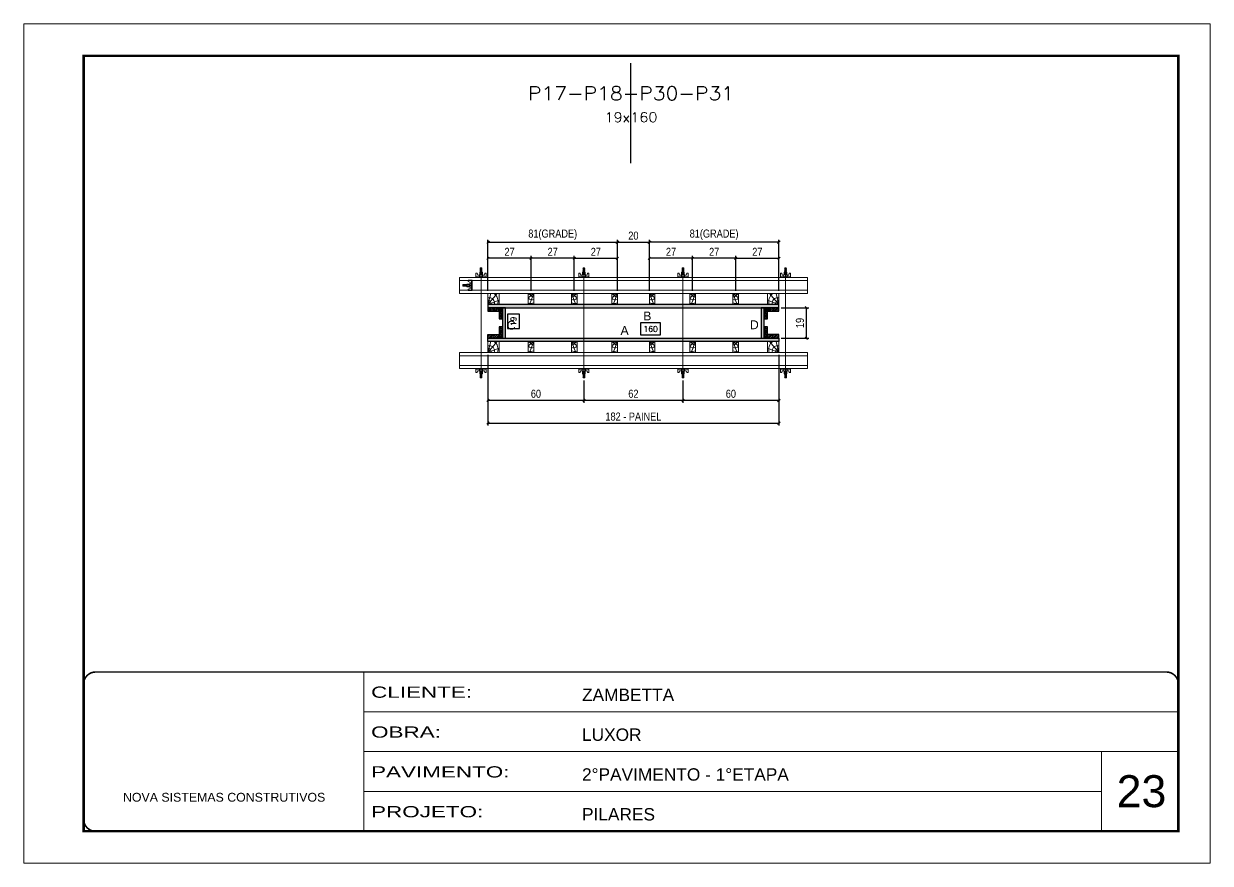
# Model space of a CAD drawing. Extents: x 14400 to 24104, y -21631 to 6985.
# Drawn here: x 17597 to 19082, y 192 to 1242 of the extents above; entities that cross this region are included whole.
import ezdxf
from ezdxf.enums import TextEntityAlignment as Align

# ---------------------------------------------------------------- set-up
doc = ezdxf.new("R2010")
doc.units = 0
for name, pattern in [('CONTINUO', [0]), ('DASHED', [0.75, 0.5, -0.25]), ('HIDDEN', [0.375, 0.25, -0.125])]:
    doc.linetypes.add(name, pattern=pattern)
for name, color, linetype, lineweight in [('CARIMBO', 255, 'Continuous', 9), ('Folhas', 255, 'Continuous', 9), ('Hachura', 251, 'Continuous', 9), ('Madeira', 126, 'Continuous', 18), ('Perfil Metálico', 224, 'Continuous', 18), ('SARRAFO DE PRESSAO', 251, 'DASHED', 9), ('Texto Seção', 7, 'Continuous', 15)]:
    doc.layers.add(name, color=color, linetype=linetype, lineweight=lineweight)
for name, color, linetype in [('CHAPA', 1, 'Continuous'), ('COTA', 241, 'Continuous'), ('MEIO_PONT', 93, 'Continuous'), ('SARRAFO', 251, 'Continuous'), ('Texto de Titulo', 7, 'Continuous'), ('Texto Qtd Sarr', 242, 'Continuous'), ('TEXTO_GERAL', 7, 'Continuous')]:
    doc.layers.add(name, color=color, linetype=linetype)
doc.styles.add('ARIAL', font='arial.ttf')
doc.styles.add('COTA TECNICA 2X', font='techl___.ttf', dxfattribs={"height": 10})
doc.styles.add('ROMANS', font='romans.shx')
doc.styles.add('Tecnologia', font='')
doc.styles.get('Tecnologia').set_extended_font_data('Forgotten Futurist')
doc.dimstyles.new('SECAO PILAR', dxfattribs={"dimtxt": 10, "dimasz": 3, "dimexe": 3, "dimexo": 3, "dimgap": 3, "dimtad": 1, "dimdec": 1, "dimlfac": 0.5, "dimzin": 12, "dimdsep": 46, "dimtxsty": 'COTA TECNICA 2X', "dimblk1": 'OBLIQUE', "dimblk2": 'OBLIQUE', "dimsah": 1, "dimcen": 0.9, "dimclrd": 256, "dimclre": 256, "dimclrt": 256, "dimadec": 1, "dimazin": 3, "dimtfac": 1, "dimtdec": 1, "dimtmove": 0, "dimatfit": 3, "dimfxl": 1, "dimtolj": 1, "dimtzin": 12, "dimarcsym": 0})
doc.dimstyles.new('SECÇÃO 2', dxfattribs={"dimtxt": 7, "dimasz": 6, "dimexe": 0.18, "dimexo": 2, "dimgap": -4, "dimtad": 3, "dimdec": 1, "dimlfac": 0.5, "dimzin": 12, "dimdsep": 46, "dimtxsty": 'ROMANS', "dimblk": 'ARCHTICK', "dimcen": 0.09, "dimse1": 1, "dimse2": 1, "dimsd1": 1, "dimsd2": 1, "dimclrd": 180, "dimclre": 5, "dimclrt": 1, "dimadec": 0, "dimazin": 3, "dimtfac": 1, "dimtdec": 1, "dimtofl": 0, "dimtmove": 0, "dimatfit": 3, "dimldrblk": 'ARCHTICK', "dimfxl": 1, "dimtolj": 1, "dimtzin": 0, "dimarcsym": 0})
pattern_1 = [(225, (9054.0154, -22042.8084), (1.12253202, -1.12253202), [])]

# ---------------------------------------------------------------- blocks, each defined once
blk = doc.blocks.new('9999999999')
at = {"color": 30, "linetype": 'CONTINUO'}
for p, q in [((98564.6, 34230.2), (98564.6, 34429.4)), ((98564.6, 34379.6), (99584, 34379.6)), ((98564.6, 34329.8), (99488, 34329.8)), ((99584, 34329.8), (99488, 34329.8)), ((99488, 34329.8), (99488, 34230.2)), ((98564.6, 34280), (99488, 34280))]:
    blk.add_line(p, q, dxfattribs=at)
at = {"color": 30, "linetype": 'CONTINUO', "const_width": 2}
blk.add_lwpolyline([(99584, 34230.2), (99584, 34414.4, 0.414214), (99569, 34429.4), (98229, 34429.4, 0.414214), (98214, 34414.4), (98214, 34245.2, 0.414214), (98229, 34230.2), (99584, 34230.2)], format="xyb", dxfattribs=at)
at = {"layer": 'Folhas'}
blk.add_lwpolyline([(98139, 34190.2), (99624, 34190.2), (99624, 35240.2), (98139, 35240.2)], close=True, dxfattribs=at)
at = {"layer": 'Folhas', "color": 30, "const_width": 3}
blk.add_lwpolyline([(98214, 34230.2), (99584, 34230.2), (99584, 35200.2), (98214, 35200.2)], close=True, dxfattribs=at)
at = {"color": 7, "linetype": 'Continuous', "ltscale": 5, "style": 'ARIAL'}
for s, height, p in [('ZAMBETTA', 15.48, (98837.7, 34393.1)), ('LUXOR', 15.48, (98837.7, 34343.3)), ('2°PAVIMENTO - 1°ETAPA', 15.483, (98837.7, 34293.5)), ('NOVA SISTEMAS CONSTRUTIVOS', 11.059, (98263.2, 34267.2)), ('PILARES', 15.48, (98837.7, 34243.7))]:
    blk.add_text(s, height=height, dxfattribs=at).set_placement(p)
at = {"layer": 'Folhas', "color": 7, "style": 'Tecnologia', "width": 1.5}
for s, p in [('CLIENTE:', (98573.7, 34397.2)), ('OBRA:', (98573.7, 34347.3)), ('PAVIMENTO:', (98573.7, 34297.5)), ('PROJETO:', (98573.7, 34247.7))]:
    blk.add_text(s, height=14, dxfattribs=at).set_placement(p)
blk = doc.blocks.new('*D1083')
at = {"layer": 'COTA', "color": 180, "lineweight": -2, "transparency": 16777216}
for p, q in [((18217.4, 878.7), (18202.4, 878.7)), ((18202.4, 878.7), (18202.4, 860.7)), ((18217.4, 860.7), (18217.4, 878.7)), ((18202.4, 860.7), (18217.4, 860.7))]:
    blk.add_line(p, q, dxfattribs=at)
at = {"layer": 'Defpoints', "color": 0, "transparency": 16777216}
for p in [(18217.3, 886.6), (18217.3, 848.6), (18221.4, 848.6)]:
    blk.add_point(p, dxfattribs=at)
at = {"layer": 'COTA', "color": 1, "transparency": 16777216, "insert": (18209.9, 869.7), "char_height": 7, "attachment_point": 5, "rotation": 90, "style": 'ROMANS'}
blk.add_mtext('\\A1;19', dxfattribs=at)
blk = doc.blocks.new('_ArchTick')
at = {"color": 0, "linetype": 'ByBlock', "const_width": 0.15}
blk.add_lwpolyline([(-0.5, -0.5), (0.5, 0.5)], dxfattribs=at)
blk = doc.blocks.new('*D1084')
at = {"layer": 'COTA', "color": 180, "lineweight": -2, "transparency": 16777216}
for p, q in [((18394, 867.6), (18369, 867.6)), ((18369, 867.6), (18369, 852.6)), ((18394, 852.6), (18394, 867.6)), ((18369, 852.6), (18394, 852.6))]:
    blk.add_line(p, q, dxfattribs=at)
at = {"layer": 'Defpoints', "color": 0, "transparency": 16777216}
for p in [(18200, 848.6), (18520, 848.6), (18520, 848.6)]:
    blk.add_point(p, dxfattribs=at)
at = {"layer": 'COTA', "color": 1, "transparency": 16777216, "insert": (18381.5, 860.1), "char_height": 7, "attachment_point": 5, "style": 'ROMANS'}
blk.add_mtext('\\A1;160', dxfattribs=at)
blk = doc.blocks.new('_Oblique')
at = {"color": 0, "linetype": 'ByBlock', "lineweight": -2}
blk.add_line((-0.5, -0.5), (0.5, 0.5), dxfattribs=at)
blk = doc.blocks.new('*D1085')
at = {"layer": 'COTA', "lineweight": -2, "transparency": 16777216}
for p, q in [((18178, 827.6), (18178, 739.4)), ((18542, 827.6), (18542, 739.4)), ((18178, 742.4), (18542, 742.4))]:
    blk.add_line(p, q, dxfattribs=at)
at = {"layer": 'Defpoints', "color": 0, "transparency": 16777216}
for p in [(18178, 830.6), (18542, 830.6), (18542, 742.4)]:
    blk.add_point(p, dxfattribs=at)
at = {"layer": 'COTA', "lineweight": -2, "transparency": 16777216, "xscale": 3, "yscale": 3, "zscale": 3, "rotation": 180}
blk.add_blockref('_Oblique', (18178, 742.4), dxfattribs=at)
at = {"layer": 'COTA', "lineweight": -2, "transparency": 16777216, "xscale": 3, "yscale": 3, "zscale": 3}
blk.add_blockref('_Oblique', (18542, 742.4), dxfattribs=at)
at = {"layer": 'COTA', "transparency": 16777216, "insert": (18360, 750.5), "char_height": 10, "attachment_point": 5, "style": 'COTA TECNICA 2X'}
blk.add_mtext('\\A1;182 - PAINEL', dxfattribs=at)
blk = doc.blocks.new('*D1086')
at = {"layer": 'COTA', "lineweight": -2, "transparency": 16777216}
for p, q in [((18178, 827.6), (18178, 767.9)), ((18298, 795.8), (18298, 767.9)), ((18178, 770.9), (18298, 770.9))]:
    blk.add_line(p, q, dxfattribs=at)
at = {"layer": 'Defpoints', "color": 0, "transparency": 16777216}
for p in [(18178, 830.6), (18298, 798.8), (18298, 770.9)]:
    blk.add_point(p, dxfattribs=at)
at = {"layer": 'COTA', "lineweight": -2, "transparency": 16777216, "xscale": 3, "yscale": 3, "zscale": 3, "rotation": 180}
blk.add_blockref('_Oblique', (18178, 770.9), dxfattribs=at)
at = {"layer": 'COTA', "lineweight": -2, "transparency": 16777216, "xscale": 3, "yscale": 3, "zscale": 3}
blk.add_blockref('_Oblique', (18298, 770.9), dxfattribs=at)
at = {"layer": 'COTA', "transparency": 16777216, "insert": (18238, 779), "char_height": 10, "attachment_point": 5, "style": 'COTA TECNICA 2X'}
blk.add_mtext('\\A1;60', dxfattribs=at)
blk = doc.blocks.new('*D1087')
at = {"layer": 'COTA', "lineweight": -2, "transparency": 16777216}
for p, q in [((18542, 827.6), (18542, 767.9)), ((18422, 795.8), (18422, 767.9)), ((18422, 770.9), (18542, 770.9))]:
    blk.add_line(p, q, dxfattribs=at)
at = {"layer": 'Defpoints', "color": 0, "transparency": 16777216}
for p in [(18542, 830.6), (18422, 798.8), (18542, 770.9)]:
    blk.add_point(p, dxfattribs=at)
at = {"layer": 'COTA', "lineweight": -2, "transparency": 16777216, "xscale": 3, "yscale": 3, "zscale": 3, "rotation": 180}
blk.add_blockref('_Oblique', (18422, 770.9), dxfattribs=at)
at = {"layer": 'COTA', "lineweight": -2, "transparency": 16777216, "xscale": 3, "yscale": 3, "zscale": 3}
blk.add_blockref('_Oblique', (18542, 770.9), dxfattribs=at)
at = {"layer": 'COTA', "transparency": 16777216, "insert": (18482, 779), "char_height": 10, "attachment_point": 5, "style": 'COTA TECNICA 2X'}
blk.add_mtext('\\A1;60', dxfattribs=at)
blk = doc.blocks.new('C')
at = {"layer": 'Hachura', "color": 0}
for p, q in [((0, 3.22), (0, -3.22)), ((0.45, 3.22), (0, 3.22)), ((0.46, 3.16), (0, 3.16)), ((0.46, 3.05), (0, 3.05)), ((0.46, 2.88), (0, 2.88)), ((0, 2.75), (0, -1.16)), ((0.46, 2.65), (0, 2.65)), ((0.46, 2.23), (0, 2.23)), ((0.46, 1.51), (0, 1.51)), ((0.39, 0.49), (0.17, 0.49)), ((0.45, -3.23), (0.45, 3.22)), ((0.45, 3.22), (2.58, 3.22)), ((1.74, 0.97), (0.45, 0.97)), ((1.45, 0.1), (0.45, 0.1)), ((1.35, 1.94), (1.35, 0.96)), ((2.58, 2.39), (1.47, 2.09)), ((1.74, -0.97), (1.74, 0.97)), ((1.74, 0.97), (1.74, 0.84)), ((1.74, 0.97), (1.74, 0.84)), ((1.74, 0.84), (3.35, 0.84)), ((3.35, 0.45), (1.74, 0.45)), ((2.58, 3.22), (2.58, 2.39)), ((3.32, 0.84), (3.32, -0.84)), ((3.35, 0.84), (3.35, -0.84)), ((3.68, 0.45), (3.35, 0.45)), ((3.84, -0.52), (3.35, 0.45)), ((3.35, 0.06), (3.67, -0.57)), ((3.68, 0.45), (4.16, -0.52)), ((3.72, 0.5), (4.25, -0.57)), ((4.37, -0.55), (3.83, 0.53)), ((4.15, 0.45), (3.93, 0.45)), ((4.42, -0.52), (3.93, 0.45)), ((4.15, 0.45), (4.26, 0.45)), ((4.26, 0.45), (4.74, -0.52)), ((4.3, 0.5), (4.83, -0.57)), ((4.95, -0.55), (4.41, 0.53)), ((4.51, 0.45), (4.84, 0.45)), ((5, -0.52), (4.51, 0.45)), ((4.84, 0.45), (5.32, -0.52)), ((4.88, 0.5), (5.41, -0.57)), ((5.53, -0.55), (4.99, 0.53)), ((5.58, -0.52), (5.09, 0.45)), ((5.42, 0.45), (5.09, 0.45)), ((5.58, -0.52), (5.09, 0.45)), ((5.42, 0.45), (5.74, -0.19)), ((5.46, 0.5), (5.74, -0.07)), ((5.74, 0.19), (5.57, 0.53)), ((5.74, 0.32), (5.68, 0.45)), ((5.68, 0.45), (5.74, 0.45)), ((5.74, 0.45), (5.9, 0.29)), ((5.74, 0.45), (5.74, -0.52)), ((5.9, -0.36), (5.9, 0.29)), ((0.45, 0), (0, 0)), ((0.46, -1.52), (0, -1.52)), ((0.46, -2.23), (0, -2.23)), ((0.46, -2.65), (0, -2.65)), ((0.46, -2.88), (0, -2.88)), ((0.46, -3.05), (0, -3.05)), ((0.46, -3.16), (0, -3.16)), ((0, -3.22), (2.57, -3.22)), ((0.08, -0.48), (0.29, -0.48)), ((0.29, -0.48), (0.4, -0.48)), ((0.45, 0), (0.45, -0.97)), ((0.45, -0.16), (1.45, -0.16)), ((0.45, -0.65), (0.45, -0.32)), ((0.45, -3.23), (0.45, -0.65)), ((0.45, -0.97), (1.74, -0.97)), ((1.35, -1.94), (1.35, -0.97)), ((2.58, -2.39), (1.47, -2.1)), ((3.35, -0.32), (1.74, -0.32)), ((3.35, -0.84), (1.74, -0.84)), ((2.58, -3.23), (2.58, -2.39)), ((3.35, -0.07), (3.58, -0.52)), ((3.35, -0.52), (3.58, -0.52)), ((3.84, -0.52), (4.16, -0.52)), ((4.42, -0.52), (4.74, -0.52)), ((4.63, -0.52), (4.74, -0.52)), ((5, -0.52), (5.32, -0.52)), ((5.58, -0.52), (5.74, -0.52)), ((5.74, -0.52), (5.9, -0.36)), ((5.74, -0.52), (5.74, -0.52))]:
    blk.add_line(p, q, dxfattribs=at)
for centre, radius, start, end in [((1.52, 1.94), 0.161, 104.74356, 180), ((1.44, -0.03), 0.129, 272.69497, 87.30503), ((3.81, 0.39), 0.143, 25.56881, 154.43119), ((4.39, 0.39), 0.143, 25.56881, 154.43119), ((4.97, 0.39), 0.143, 25.56881, 154.43119), ((5.55, 0.39), 0.143, 25.56881, 154.43119), ((0.17, -0.37), 0.174, 221.74404, 317.85924), ((1.52, -1.94), 0.161, 180, 255.25644), ((3.71, -0.4), 0.174, 222.14076, 318.25596), ((4.29, -0.4), 0.174, 222.14076, 318.25596), ((4.87, -0.4), 0.174, 222.14076, 318.25596), ((5.45, -0.4), 0.174, 222.14076, 318.25596), ((5.61, -0.4), 0.174, 317.85924, 318.25596)]:
    blk.add_arc(centre, radius, start, end, dxfattribs=at)
blk = doc.blocks.new('*D1075')
at = {"layer": 'COTA', "lineweight": -2, "transparency": 16777216}
for p, q in [((18298, 795.8), (18298, 767.9)), ((18422, 795.8), (18422, 767.9)), ((18298, 770.9), (18422, 770.9))]:
    blk.add_line(p, q, dxfattribs=at)
at = {"layer": 'Defpoints', "color": 0, "transparency": 16777216}
for p in [(18298, 798.8), (18422, 798.8), (18422, 770.9)]:
    blk.add_point(p, dxfattribs=at)
at = {"layer": 'COTA', "lineweight": -2, "transparency": 16777216, "xscale": 3, "yscale": 3, "zscale": 3, "rotation": 180}
blk.add_blockref('_Oblique', (18298, 770.9), dxfattribs=at)
at = {"layer": 'COTA', "lineweight": -2, "transparency": 16777216, "xscale": 3, "yscale": 3, "zscale": 3}
blk.add_blockref('_Oblique', (18422, 770.9), dxfattribs=at)
at = {"layer": 'COTA', "transparency": 16777216, "insert": (18360, 779), "char_height": 10, "attachment_point": 5, "style": 'COTA TECNICA 2X'}
blk.add_mtext('\\A1;62', dxfattribs=at)
blk = doc.blocks.new('*D1076')
at = {"layer": 'COTA', "lineweight": -2, "transparency": 16777216}
for p, q in [((18380, 907.6), (18380, 971.7)), ((18542, 968.7), (18380, 968.7)), ((18542, 907.6), (18542, 971.7))]:
    blk.add_line(p, q, dxfattribs=at)
at = {"layer": 'Defpoints', "color": 0, "transparency": 16777216}
for p in [(18380, 968.7), (18380, 904.6), (18542, 904.6)]:
    blk.add_point(p, dxfattribs=at)
at = {"layer": 'COTA', "lineweight": -2, "transparency": 16777216, "xscale": 3, "yscale": 3, "zscale": 3, "rotation": 180}
blk.add_blockref('_Oblique', (18380, 968.7), dxfattribs=at)
at = {"layer": 'COTA', "lineweight": -2, "transparency": 16777216, "xscale": 3, "yscale": 3, "zscale": 3}
blk.add_blockref('_Oblique', (18542, 968.7), dxfattribs=at)
at = {"layer": 'COTA', "transparency": 16777216, "insert": (18461, 977.9), "char_height": 10, "attachment_point": 5, "style": 'COTA TECNICA 2X'}
blk.add_mtext('\\A1;81(GRADE)', dxfattribs=at)
blk = doc.blocks.new('*D1077')
at = {"layer": 'COTA', "lineweight": -2, "transparency": 16777216}
for p, q in [((18545, 886.6), (18579.5, 886.6)), ((18576.5, 848.6), (18576.5, 886.6)), ((18545, 848.6), (18579.5, 848.6))]:
    blk.add_line(p, q, dxfattribs=at)
at = {"layer": 'Defpoints', "color": 0, "transparency": 16777216}
for p in [(18542, 886.6), (18576.5, 886.6), (18542, 848.6)]:
    blk.add_point(p, dxfattribs=at)
at = {"layer": 'COTA', "lineweight": -2, "transparency": 16777216, "xscale": 3, "yscale": 3, "zscale": 3}
for p, rotation in [((18576.5, 886.6), 90), ((18576.5, 848.6), 270)]:
    blk.add_blockref('_Oblique', p, dxfattribs=dict(at, rotation=rotation))
at = {"layer": 'COTA', "transparency": 16777216, "insert": (18568.4, 867.6), "char_height": 10, "attachment_point": 5, "rotation": 90, "style": 'COTA TECNICA 2X'}
blk.add_mtext('\\A1;19', dxfattribs=at)
blk = doc.blocks.new('PONTALETE')
at = {"layer": 'Madeira'}
for q in [(2.71, 7), (7, 5.76), (7, 1.74)]:
    blk.add_line((0, 0), q, dxfattribs=at)
blk.add_lwpolyline([(0, 0), (7, 0), (7, 7), (0, 7)], close=True, dxfattribs=at)
for centre, radius, start, end in [((2.04, 0.06), 6.23, 37.28179, 109.09128), ((1.09, 0.9), 3.19, 343.60304, 109.98471), ((-0.21, -0.78), 3.09, 14.63219, 86.0383)]:
    blk.add_arc(centre, radius, start, end, dxfattribs=at)
blk = doc.blocks.new('MEIO PONTALETE')
at = {"layer": 'Madeira'}
for q in [(2.71, 7), (3.5, 2.88), (3.5, 0.87)]:
    blk.add_line((0, 0), q, dxfattribs=at)
blk.add_lwpolyline([(0, 0), (3.5, 0), (3.5, 7), (0, 7)], close=True, dxfattribs=at)
for centre, radius, start, end in [((2.04, 0.06), 6.23, 76.44987, 109.09128), ((1.09, 0.9), 3.19, 40.90626, 109.98471), ((-0.21, -0.78), 3.09, 14.63219, 86.0383)]:
    blk.add_arc(centre, radius, start, end, dxfattribs=at)
blk = doc.blocks.new('*D1078')
at = {"layer": 'COTA', "lineweight": -2, "transparency": 16777216}
for p, q in [((18232, 907.6), (18232, 951.5)), ((18286, 907.6), (18286, 951.5)), ((18286, 948.5), (18232, 948.5))]:
    blk.add_line(p, q, dxfattribs=at)
at = {"layer": 'Defpoints', "color": 0, "transparency": 16777216}
for p in [(18232, 948.5), (18232, 904.6), (18286, 904.6)]:
    blk.add_point(p, dxfattribs=at)
at = {"layer": 'COTA', "lineweight": -2, "transparency": 16777216, "xscale": 3, "yscale": 3, "zscale": 3, "rotation": 180}
blk.add_blockref('_Oblique', (18232, 948.5), dxfattribs=at)
at = {"layer": 'COTA', "lineweight": -2, "transparency": 16777216, "xscale": 3, "yscale": 3, "zscale": 3}
blk.add_blockref('_Oblique', (18286, 948.5), dxfattribs=at)
at = {"layer": 'COTA', "transparency": 16777216, "insert": (18259, 956.6), "char_height": 10, "attachment_point": 5, "style": 'COTA TECNICA 2X'}
blk.add_mtext('\\A1;27', dxfattribs=at)
blk = doc.blocks.new('*D1079')
at = {"layer": 'COTA', "lineweight": -2, "transparency": 16777216}
for p, q in [((18178, 907.6), (18178, 951.5)), ((18232, 907.6), (18232, 951.5)), ((18232, 948.5), (18178, 948.5))]:
    blk.add_line(p, q, dxfattribs=at)
at = {"layer": 'Defpoints', "color": 0, "transparency": 16777216}
for p in [(18178, 948.5), (18178, 904.6), (18232, 904.6)]:
    blk.add_point(p, dxfattribs=at)
at = {"layer": 'COTA', "lineweight": -2, "transparency": 16777216, "xscale": 3, "yscale": 3, "zscale": 3, "rotation": 180}
blk.add_blockref('_Oblique', (18178, 948.5), dxfattribs=at)
at = {"layer": 'COTA', "lineweight": -2, "transparency": 16777216, "xscale": 3, "yscale": 3, "zscale": 3}
blk.add_blockref('_Oblique', (18232, 948.5), dxfattribs=at)
at = {"layer": 'COTA', "transparency": 16777216, "insert": (18205, 956.6), "char_height": 10, "attachment_point": 5, "style": 'COTA TECNICA 2X'}
blk.add_mtext('\\A1;27', dxfattribs=at)
blk = doc.blocks.new('*D1080')
at = {"layer": 'COTA', "lineweight": -2, "transparency": 16777216}
for p, q in [((18178, 907.6), (18178, 971.7)), ((18178, 968.7), (18340, 968.7)), ((18340, 907.6), (18340, 971.7))]:
    blk.add_line(p, q, dxfattribs=at)
at = {"layer": 'Defpoints', "color": 0, "transparency": 16777216}
for p in [(18340, 968.7), (18178, 904.6), (18340, 904.6)]:
    blk.add_point(p, dxfattribs=at)
at = {"layer": 'COTA', "lineweight": -2, "transparency": 16777216, "xscale": 3, "yscale": 3, "zscale": 3, "rotation": 180}
blk.add_blockref('_Oblique', (18178, 968.7), dxfattribs=at)
at = {"layer": 'COTA', "lineweight": -2, "transparency": 16777216, "xscale": 3, "yscale": 3, "zscale": 3}
blk.add_blockref('_Oblique', (18340, 968.7), dxfattribs=at)
at = {"layer": 'COTA', "transparency": 16777216, "insert": (18259, 977.9), "char_height": 10, "attachment_point": 5, "style": 'COTA TECNICA 2X'}
blk.add_mtext('\\A1;81(GRADE)', dxfattribs=at)
blk = doc.blocks.new('*D1088')
at = {"layer": 'COTA', "lineweight": -2, "transparency": 16777216}
for p, q in [((18340, 907.6), (18340, 971.7)), ((18340, 968.7), (18380, 968.7)), ((18380, 907.6), (18380, 971.7))]:
    blk.add_line(p, q, dxfattribs=at)
at = {"layer": 'Defpoints', "color": 0, "transparency": 16777216}
for p in [(18380, 968.7), (18340, 904.6), (18380, 904.6)]:
    blk.add_point(p, dxfattribs=at)
at = {"layer": 'COTA', "lineweight": -2, "transparency": 16777216, "xscale": 3, "yscale": 3, "zscale": 3, "rotation": 180}
blk.add_blockref('_Oblique', (18340, 968.7), dxfattribs=at)
at = {"layer": 'COTA', "lineweight": -2, "transparency": 16777216, "xscale": 3, "yscale": 3, "zscale": 3}
blk.add_blockref('_Oblique', (18380, 968.7), dxfattribs=at)
at = {"layer": 'COTA', "transparency": 16777216, "insert": (18360, 976.8), "char_height": 10, "attachment_point": 5, "style": 'COTA TECNICA 2X'}
blk.add_mtext('\\A1;20', dxfattribs=at)
blk = doc.blocks.new('*D1089')
at = {"layer": 'COTA', "lineweight": -2, "transparency": 16777216}
for p, q in [((18286, 907.6), (18286, 951.5)), ((18340, 907.6), (18340, 951.5)), ((18286, 948.5), (18340, 948.5))]:
    blk.add_line(p, q, dxfattribs=at)
at = {"layer": 'Defpoints', "color": 0, "transparency": 16777216}
for p in [(18340, 948.5), (18286, 904.6), (18340, 904.6)]:
    blk.add_point(p, dxfattribs=at)
at = {"layer": 'COTA', "lineweight": -2, "transparency": 16777216, "xscale": 3, "yscale": 3, "zscale": 3, "rotation": 180}
blk.add_blockref('_Oblique', (18286, 948.5), dxfattribs=at)
at = {"layer": 'COTA', "lineweight": -2, "transparency": 16777216, "xscale": 3, "yscale": 3, "zscale": 3}
blk.add_blockref('_Oblique', (18340, 948.5), dxfattribs=at)
at = {"layer": 'COTA', "transparency": 16777216, "insert": (18313, 956.6), "char_height": 10, "attachment_point": 5, "style": 'COTA TECNICA 2X'}
blk.add_mtext('\\A1;27', dxfattribs=at)
blk = doc.blocks.new('*D1081')
at = {"layer": 'COTA', "lineweight": -2, "transparency": 16777216}
for p, q in [((18434.1, 907.6), (18434.1, 951.6)), ((18488.1, 907.6), (18488.1, 951.6)), ((18488.1, 948.6), (18434.1, 948.6))]:
    blk.add_line(p, q, dxfattribs=at)
at = {"layer": 'Defpoints', "color": 0, "transparency": 16777216}
for p in [(18434.1, 948.6), (18434.1, 904.6), (18488.1, 904.6)]:
    blk.add_point(p, dxfattribs=at)
at = {"layer": 'COTA', "lineweight": -2, "transparency": 16777216, "xscale": 3, "yscale": 3, "zscale": 3, "rotation": 180}
blk.add_blockref('_Oblique', (18434.1, 948.6), dxfattribs=at)
at = {"layer": 'COTA', "lineweight": -2, "transparency": 16777216, "xscale": 3, "yscale": 3, "zscale": 3}
blk.add_blockref('_Oblique', (18488.1, 948.6), dxfattribs=at)
at = {"layer": 'COTA', "transparency": 16777216, "insert": (18461.1, 956.6), "char_height": 10, "attachment_point": 5, "style": 'COTA TECNICA 2X'}
blk.add_mtext('\\A1;27', dxfattribs=at)
blk = doc.blocks.new('*D1082')
at = {"layer": 'COTA', "lineweight": -2, "transparency": 16777216}
for p, q in [((18380.1, 907.6), (18380.1, 951.6)), ((18434.1, 907.6), (18434.1, 951.6)), ((18434.1, 948.6), (18380.1, 948.6))]:
    blk.add_line(p, q, dxfattribs=at)
at = {"layer": 'Defpoints', "color": 0, "transparency": 16777216}
for p in [(18380.1, 948.6), (18380.1, 904.6), (18434.1, 904.6)]:
    blk.add_point(p, dxfattribs=at)
at = {"layer": 'COTA', "lineweight": -2, "transparency": 16777216, "xscale": 3, "yscale": 3, "zscale": 3, "rotation": 180}
blk.add_blockref('_Oblique', (18380.1, 948.6), dxfattribs=at)
at = {"layer": 'COTA', "lineweight": -2, "transparency": 16777216, "xscale": 3, "yscale": 3, "zscale": 3}
blk.add_blockref('_Oblique', (18434.1, 948.6), dxfattribs=at)
at = {"layer": 'COTA', "transparency": 16777216, "insert": (18407.1, 956.6), "char_height": 10, "attachment_point": 5, "style": 'COTA TECNICA 2X'}
blk.add_mtext('\\A1;27', dxfattribs=at)
blk = doc.blocks.new('*D1090')
at = {"layer": 'COTA', "lineweight": -2, "transparency": 16777216}
for p, q in [((18488.1, 907.6), (18488.1, 951.6)), ((18542.1, 907.6), (18542.1, 951.6)), ((18488.1, 948.6), (18542.1, 948.6))]:
    blk.add_line(p, q, dxfattribs=at)
at = {"layer": 'Defpoints', "color": 0, "transparency": 16777216}
for p in [(18542.1, 948.6), (18488.1, 904.6), (18542.1, 904.6)]:
    blk.add_point(p, dxfattribs=at)
at = {"layer": 'COTA', "lineweight": -2, "transparency": 16777216, "xscale": 3, "yscale": 3, "zscale": 3, "rotation": 180}
blk.add_blockref('_Oblique', (18488.1, 948.6), dxfattribs=at)
at = {"layer": 'COTA', "lineweight": -2, "transparency": 16777216, "xscale": 3, "yscale": 3, "zscale": 3}
blk.add_blockref('_Oblique', (18542.1, 948.6), dxfattribs=at)
at = {"layer": 'COTA', "transparency": 16777216, "insert": (18515.1, 956.6), "char_height": 10, "attachment_point": 5, "style": 'COTA TECNICA 2X'}
blk.add_mtext('\\A1;27', dxfattribs=at)
blk = doc.blocks.new('titulo1')
at = {"layer": 'Defpoints', "color": 252, "linetype": 'HIDDEN', "ltscale": 2}
blk.add_line((0, 0), (0, 125), dxfattribs=at)
at = {"layer": 'Defpoints', "style": 'ROMANS', "oblique": 15}
blk.add_attdef('FOLHA', text='', height=10, dxfattribs=at).set_placement((0, 15.6), align=Align.MIDDLE_CENTER)
at = {"layer": 'Texto Qtd Sarr', "color": 3, "style": 'ROMANS', "oblique": 15}
for tag, height, p in [('TITULO', 17, (0, 71.4)), ('SEÇÃO', 12, (0, 41.5))]:
    blk.add_attdef(tag, text='', height=height, dxfattribs=at).set_placement(p, align=Align.MIDDLE_CENTER)

msp = doc.modelspace()

# ---------------------------------------------------------------- hatches: boundary and pattern name
at = {"layer": 'Hachura'}
h = msp.add_hatch(color=256, dxfattribs=at)
h.dxf.hatch_style = 1
h.paths.add_polyline_path([(18541.97, 886.6), (18541.97, 890.6), (18177.97, 890.6), (18177.97, 886.6)])
h = msp.add_hatch(dxfattribs=at)
h.set_pattern_fill('ANSI31', color=256, scale=0.5, angle=180, style=0)
h.set_pattern_definition(pattern_1)
h.paths.add_polyline_path([(18191.97, 886.6), (18191.97, 882.2), (18177.97, 882.2), (18177.97, 886.6)])
h = msp.add_hatch(dxfattribs=at)
h.set_pattern_fill('ANSI31', color=256, scale=0.5, angle=270, style=0)
h.set_pattern_definition([(315, (41087.7754, -8616.3521), (1.12253202, 1.12253202), [])])
h.paths.add_polyline_path([(18196.37, 872.6), (18191.97, 872.6), (18191.97, 886.6), (18196.37, 886.6)])
h = msp.add_hatch(color=256, dxfattribs=at)
h.dxf.hatch_style = 1
h.paths.add_polyline_path([(18196.37, 848.6), (18199.97, 848.6), (18199.97, 886.6), (18196.37, 886.6)])
h = msp.add_hatch(color=256, dxfattribs=at)
h.dxf.hatch_style = 1
h.paths.add_polyline_path([(18519.97, 848.6), (18523.57, 848.6), (18523.57, 886.6), (18519.97, 886.6)])
h = msp.add_hatch(dxfattribs=at)
h.set_pattern_fill('ANSI31', color=256, scale=0.5, angle=270, style=0)
h.set_pattern_definition([(315, (41419.3754, -8616.3521), (1.12253202, 1.12253202), [])])
h.paths.add_polyline_path([(18527.97, 872.6), (18523.57, 872.6), (18523.57, 886.6), (18527.97, 886.6)])
h = msp.add_hatch(dxfattribs=at)
h.set_pattern_fill('ANSI31', color=256, scale=0.5, angle=180, style=0)
h.set_pattern_definition([(225, (9404.0154, -22042.8084), (1.12253202, -1.12253202), [])])
h.paths.add_polyline_path([(18541.97, 886.6), (18541.97, 882.2), (18527.97, 882.2), (18527.97, 886.6)])
h = msp.add_hatch(dxfattribs=at)
h.set_pattern_fill('ANSI31', color=256, scale=0.5, angle=270, style=0)
h.set_pattern_definition([(315, (41087.7754, -8640.3521), (1.12253202, 1.12253202), [])])
h.paths.add_polyline_path([(18196.37, 848.6), (18191.97, 848.6), (18191.97, 862.6), (18196.37, 862.6)])
h = msp.add_hatch(dxfattribs=at)
h.set_pattern_fill('ANSI31', color=256, scale=0.5, angle=270, style=0)
h.set_pattern_definition([(315, (41419.3754, -8640.3521), (1.12253202, 1.12253202), [])])
h.paths.add_polyline_path([(18527.97, 848.6), (18523.57, 848.6), (18523.57, 862.6), (18527.97, 862.6)])
h = msp.add_hatch(dxfattribs=at)
h.set_pattern_fill('ANSI31', color=256, scale=0.5, angle=180, style=0)
h.set_pattern_definition(pattern_1)
h.paths.add_polyline_path([(18191.97, 848.6), (18191.97, 853), (18177.97, 853), (18177.97, 848.6)])
h = msp.add_hatch(color=256, dxfattribs=at)
h.dxf.hatch_style = 1
h.paths.add_polyline_path([(18541.97, 848.6), (18541.97, 844.6), (18177.97, 844.6), (18177.97, 848.6)])
h = msp.add_hatch(dxfattribs=at)
h.set_pattern_fill('ANSI31', color=256, scale=0.5, angle=180, style=0)
h.set_pattern_definition([(225, (9039.0154, -22042.8084), (1.12253202, -1.12253202), [])])
h.paths.add_polyline_path([(18527.97, 848.6), (18527.97, 853), (18541.97, 853), (18541.97, 848.6)])

# ---------------------------------------------------------------- linework, layer by layer
at = {"layer": 'CHAPA'}
for points in [[(18541.97, 886.6), (18541.97, 890.6), (18177.97, 890.6), (18177.97, 886.6)], [(18196.37, 848.6), (18199.97, 848.6), (18199.97, 886.6), (18196.37, 886.6)], [(18519.97, 848.6), (18523.57, 848.6), (18523.57, 886.6), (18519.97, 886.6)], [(18541.97, 848.6), (18541.97, 844.6), (18177.97, 844.6), (18177.97, 848.6)]]:
    msp.add_lwpolyline(points, close=True, dxfattribs=at)
at = {"layer": 'Hachura'}
for p, q in [((18169.28, 799.83), (18169.28, 931.57)), ((18297.97, 799.83), (18297.97, 931.57)), ((18421.97, 799.83), (18421.97, 931.57)), ((18550.36, 799.83), (18550.36, 931.57))]:
    msp.add_line(p, q, dxfattribs=at)
at = {"layer": 'Madeira'}
for points in [[(18339.97, 890.6), (18339.97, 904.6), (18177.97, 904.6), (18177.97, 890.6)], [(18379.97, 890.6), (18379.97, 904.6), (18541.97, 904.6), (18541.97, 890.6)], [(18339.97, 830.6), (18339.97, 844.6), (18177.97, 844.6), (18177.97, 830.6)], [(18379.97, 830.6), (18379.97, 844.6), (18541.97, 844.6), (18541.97, 830.6)]]:
    msp.add_lwpolyline(points, close=True, dxfattribs=at)
at = {"layer": 'Perfil Metálico'}
for p, q in [((18577.69, 920.54), (18142.25, 920.54)), ((18577.69, 908.54), (18142.25, 908.54)), ((18577.69, 826.6), (18142.25, 826.6)), ((18577.69, 814.6), (18142.25, 814.6))]:
    msp.add_line(p, q, dxfattribs=at)
for points in [[(18577.69, 904.6), (18577.69, 924.6), (18142.25, 924.54), (18142.25, 904.54)], [(18142.25, 830.6), (18142.25, 810.6), (18577.69, 810.66), (18577.69, 830.66)]]:
    msp.add_lwpolyline(points, close=True, dxfattribs=at)
at = {"layer": 'SARRAFO'}
for points in [[(18191.97, 886.6), (18177.97, 886.6), (18177.97, 882.2), (18191.97, 882.2)], [(18527.97, 882.2), (18541.97, 882.2), (18541.97, 886.6), (18527.97, 886.6)], [(18191.97, 848.6), (18177.97, 848.6), (18177.97, 853), (18191.97, 853)], [(18527.97, 848.6), (18541.97, 848.6), (18541.97, 853), (18527.97, 853)]]:
    msp.add_lwpolyline(points, dxfattribs=at)
for points in [[(18191.97, 886.6), (18191.97, 872.6), (18196.37, 872.6), (18196.37, 886.6)], [(18523.57, 886.6), (18523.57, 872.6), (18527.97, 872.6), (18527.97, 886.6)], [(18191.97, 862.6), (18191.97, 848.6), (18196.37, 848.6), (18196.37, 862.6)], [(18523.57, 862.6), (18523.57, 848.6), (18527.97, 848.6), (18527.97, 862.6)]]:
    msp.add_lwpolyline(points, close=True, dxfattribs=at)

# ---------------------------------------------------------------- block references
at = {"layer": 'Hachura', "linetype": 'Continuous', "yscale": 2, "zscale": 2}
for p, xscale, rotation in [((18169.29, 924.57), -2, 270), ((18297.96, 924.57), 2, 90.00000000000001), ((18421.96, 924.57), 2, 90.00000000000001), ((18550.35, 924.57), 2, 90.00000000000001), ((18158.28, 914.6), 2, 180), ((18169.28, 810.63), 2, 270), ((18297.97, 810.63), -2, 90), ((18421.97, 810.63), -2, 90), ((18550.36, 810.63), -2, 90)]:
    msp.add_blockref('C', p, dxfattribs=dict(at, xscale=xscale, rotation=rotation))
at = {"layer": 'MEIO_PONT'}
for name, p, xscale, yscale, zscale, rotation in [('PONTALETE', (18177.97, 890.6), -2, 2, 2, 270), ('MEIO PONTALETE', (18235.47, 904.6), 1.999999997962732, 1.999999997962732, 1.999999997962732, 180), ('MEIO PONTALETE', (18282.47, 904.6), -1.999999997962732, 1.999999997962732, 1.999999997962732, 180), ('MEIO PONTALETE', (18339.97, 904.6), 1.999999997962732, 1.999999997962732, 1.999999997962732, 180), ('MEIO PONTALETE', (18379.97, 904.6), -1.999999997962732, 1.999999997962732, 1.999999997962732, 180), ('MEIO PONTALETE', (18437.58, 904.63), 1.999999997962732, 1.999999997962732, 1.999999997962732, 180), ('MEIO PONTALETE', (18484.58, 904.63), -1.999999997962732, 1.999999997962732, 1.999999997962732, 180), ('PONTALETE', (18541.97, 890.6), 2, 2, 2, 89.99999999999997), ('PONTALETE', (18177.97, 830.6), -2, 2, 2, 270), ('MEIO PONTALETE', (18235.47, 844.6), 1.999999997962732, 1.999999997962732, 1.999999997962732, 180), ('MEIO PONTALETE', (18282.47, 844.6), -1.999999997962732, 1.999999997962732, 1.999999997962732, 180), ('MEIO PONTALETE', (18339.97, 844.6), 1.999999997962732, 1.999999997962732, 1.999999997962732, 180), ('MEIO PONTALETE', (18379.97, 844.6), -1.999999997962732, 1.999999997962732, 1.999999997962732, 180), ('MEIO PONTALETE', (18437.58, 844.63), 1.999999997962732, 1.999999997962732, 1.999999997962732, 180), ('MEIO PONTALETE', (18484.58, 844.63), -1.999999997962732, 1.999999997962732, 1.999999997962732, 180), ('PONTALETE', (18541.97, 830.6), 2, 2, 2, 89.99999999999997)]:
    msp.add_blockref(name, p, dxfattribs=dict(at, xscale=xscale, yscale=yscale, zscale=zscale, rotation=rotation))
at = {"layer": 'SARRAFO DE PRESSAO', "color": 6, "linetype": 'ByBlock'}
msp.add_blockref('9999999999', (-80542.01, -33998.35), dxfattribs=at)
at = {"layer": 'Texto Seção'}
ref = msp.add_blockref('titulo1', (18356.97, 1067.35), dxfattribs=at)
ref.add_attrib('TITULO', 'P17-P18-P30-P31', dxfattribs={"layer": 'Texto de Titulo', "color": 7, "height": 17, "style": 'ROMANS', "width": 1.1}).set_placement((18356.97, 1154.85), align=Align.MIDDLE_CENTER)
ref.add_attrib('SEÇÃO', '19x160', dxfattribs={"layer": 'Texto de Titulo', "color": 7, "height": 12, "style": 'ROMANS', "width": 1.1}).set_placement((18356.97, 1124.85), align=Align.MIDDLE_CENTER)

# ---------------------------------------------------------------- texts
at = {"layer": 'CARIMBO', "style": 'ARIAL'}
msp.add_text('23', height=40, dxfattribs=at).set_placement((18964.83, 262))
at = {"layer": 'TEXTO_GERAL', "style": 'ARIAL'}
for s, p in [('B', (18377.37, 876.35)), ('C', (18206.98, 864.74)), ('A', (18348.96, 858.12)), ('D', (18511.33, 865.32))]:
    msp.add_text(s, height=11, dxfattribs=at).set_placement(p, align=Align.MIDDLE_CENTER)

# ---------------------------------------------------------------- dimensions: what is measured, and where the dimension line sits
at = {"layer": 'COTA'}
dim = msp.add_linear_dim(base=(18339.97, 968.72), p1=(18177.97, 904.6), p2=(18339.97, 904.6), angle=180, text='<>(GRADE)', dimstyle='SECAO PILAR', dxfattribs=at)
dim.commit()
dim.dimension.update_dxf_attribs({"geometry": '*D1080', "text_midpoint": (18258.97, 977.94)})
for base, p1, p2, picture, middle in [((18379.97, 968.72), (18339.97, 904.6), (18379.97, 904.57), '*D1088', (18359.97, 976.82)), ((18339.97, 948.53), (18285.97, 904.6), (18339.97, 904.57), '*D1089', (18312.97, 956.6)), ((18542.08, 948.55), (18488.08, 904.63), (18542.08, 904.6), '*D1090', (18515.08, 956.63)), ((18298.04, 770.86), (18177.97, 830.6), (18298.04, 798.83), '*D1086', (18238, 778.96)), ((18541.97, 770.86), (18422.04, 798.83), (18541.97, 830.6), '*D1087', (18482, 778.96)), ((18422.04, 770.86), (18298.04, 798.83), (18422.04, 798.83), '*D1075', (18360.04, 778.96))]:
    dim = msp.add_linear_dim(base=base, p1=p1, p2=p2, dimstyle='SECAO PILAR', dxfattribs=at)
    dim.commit()
    dim.dimension.update_dxf_attribs({"geometry": picture, "text_midpoint": middle})
for base, p1, p2, text, picture, middle in [((18379.97, 968.72), (18541.96, 904.6), (18379.97, 904.6), '<>(GRADE)', '*D1076', (18460.97, 977.94)), ((18541.97, 742.44), (18177.97, 830.61), (18541.97, 830.65), '<> - PAINEL', '*D1085', (18359.97, 750.53))]:
    dim = msp.add_linear_dim(base=base, p1=p1, p2=p2, text=text, dimstyle='SECAO PILAR', dxfattribs=at)
    dim.commit()
    dim.dimension.update_dxf_attribs({"geometry": picture, "text_midpoint": middle})
for base, p1, p2, angle, picture, middle in [((18177.97, 948.53), (18231.97, 904.6), (18177.97, 904.6), 180, '*D1079', (18204.97, 956.6)), ((18231.97, 948.53), (18285.97, 904.6), (18231.97, 904.6), 180, '*D1078', (18258.97, 956.6)), ((18380.08, 948.55), (18434.08, 904.63), (18380.08, 904.62), 180, '*D1082', (18407.08, 956.63)), ((18434.08, 948.55), (18488.08, 904.63), (18434.08, 904.63), 180, '*D1081', (18461.08, 956.63)), ((18576.52, 886.6), (18541.97, 848.6), (18541.97, 886.6), 90, '*D1077', (18568.43, 867.6))]:
    dim = msp.add_linear_dim(base=base, p1=p1, p2=p2, angle=angle, dimstyle='SECAO PILAR', dxfattribs=at)
    dim.commit()
    dim.dimension.update_dxf_attribs({"geometry": picture, "text_midpoint": middle})
dim = msp.add_linear_dim(base=(18221.38, 848.6), p1=(18217.29, 886.6), p2=(18217.29, 848.6), angle=270, dimstyle='SECÇÃO 2', dxfattribs=at)
dim.commit()
dim.dimension.update_dxf_attribs({"geometry": '*D1083', "text_midpoint": (18221.38, 869.67), "dimtype": 160})
dim = msp.add_linear_dim(base=(18519.97, 848.6), p1=(18199.97, 848.6), p2=(18519.97, 848.6), dimstyle='SECÇÃO 2', dxfattribs=at)
dim.commit()
dim.dimension.update_dxf_attribs({"geometry": '*D1084', "text_midpoint": (18381.52, 848.6), "dimtype": 160})

doc.saveas('drawing.dxf')
